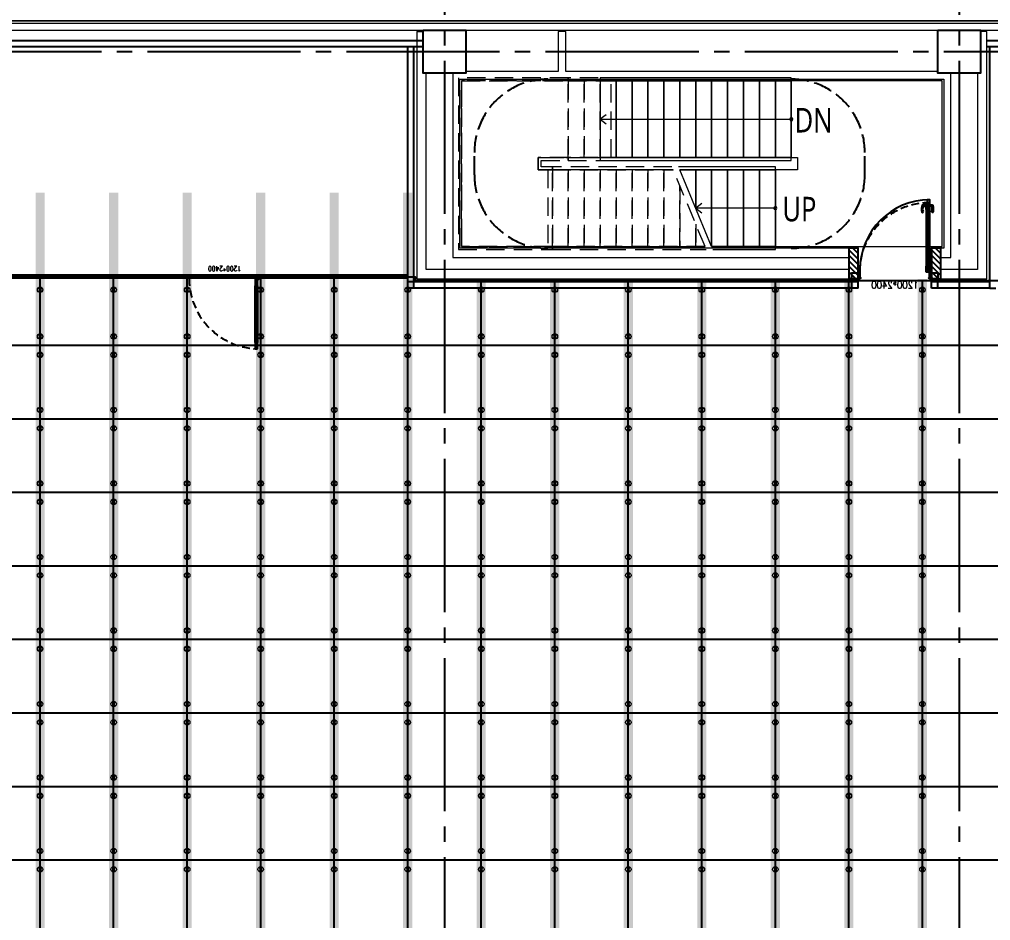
# Model space of a CAD drawing. Header units: millimetres. Extents: x -960 to 41501, y -1010 to 11880.
# Drawn here: x 16946 to 18531, y 7581 to 9053 of the extents above; entities that cross this region are included whole.
import ezdxf
from ezdxf.enums import TextEntityAlignment as Align

# ---------------------------------------------------------------- set-up
doc = ezdxf.new("R2010")
doc.units = ezdxf.units.MM
doc.header["$LTSCALE"] = 100
for name, pattern in [('188K-SM-03-F10-ARCH-PA-Y2257103$0$AP5A-SM-03-F20-ARCH-PA-Y2230801+Y2230803$0$ALL-PA-TXT-Y2221201$0$DASHED', [19.05, 12.7, -6.35]), ('188K-SM-03-F10-ARCH-PA-Y2257103$0$HIDDEN2', [0.1875, 0.125, -0.0625]), ('X-S-FAB-L10$0$COL-CEN-LIN', [3.25, 2.5, -0.25, 0.25, -0.25]), ('X-S-FAB-L10$0$HIDDEN', [0.4, 0.3, -0.1]), ('X-S-FAB-L10$0$JJP_虛線(退縮線、投影線、地下室範圍、非屬本工程、圖面分區)', [0.45, 0.3, -0.15]), ('X-S-FAB-L10$0$虛線', [0.846667, 0.423333, -0.423333])]:
    doc.linetypes.add(name, pattern=pattern)
for name, color, linetype in [('0-XREF', 7, 'Continuous'), ('188K-SM-03-F10-ARCH-CEIL-Y2257103$0$K-CEIL-4.2', 6, 'Continuous'), ('188K-SM-03-F10-ARCH-CEIL-Y2257103$0$K-CEIL-4.2-AREA', 6, 'Continuous'), ('188K-SM-03-F10-ARCH-CEIL-Y2257103$0$K-鋼構', 111, 'Continuous'), ('188K-SM-03-F10-ARCH-PA-Y2257103$0$K-Door', 53, 'Continuous'), ('188K-SM-03-F10-ARCH-PA-Y2257103$0$K-P1S-4.2-單抗', 53, 'Continuous'), ('188K-SM-03-F10-ARCH-PA-Y2257103$0$K-岩棉 2hr 7.5-單抗', 53, 'Continuous'), ('188K-SM-03-F10-ARCH-PA-Y2257103$0$K-岩棉 2hr 7.5-非抗', 53, 'Continuous'), ('188K-SM-03-F10-ARCH-PA-Y2257103$0$非YK-K-防火門', 53, 'Continuous'), ('X-S-FAB-L10$0$0-DIM-TXT', 8, 'Continuous'), ('X-S-FAB-L10$0$A-STRS', 8, 'Continuous'), ('X-S-FAB-L10$0$A-TEXT', 8, 'Continuous'), ('X-S-FAB-L10$0$A-WALL-EX', 8, 'Continuous'), ('X-S-FAB-L10$0$A-WALL-IN', 8, 'Continuous'), ('X-S-FAB-L10$0$BLOCK', 8, 'Continuous'), ('X-S-FAB-L10$0$CCL', 8, 'X-S-FAB-L10$0$COL-CEN-LIN'), ('X-S-FAB-L10$0$COL-S', 8, 'Continuous'), ('X-S-FAB-L10$0$DW_Frame', 8, 'Continuous'), ('X-S-FAB-L10$0$HID', 8, 'X-S-FAB-L10$0$HIDDEN'), ('X-S-FAB-L10$0$S-SLAB-SHOW', 8, 'Continuous'), ('X-S-FAB-L10$0$WALL_188K_IN', 8, 'Continuous')]:
    doc.layers.add(name, color=color, linetype=linetype)
doc.layers.add('188K-SM-03-F10-ARCH-CEIL-Y2257103$0$K-吊點-標準', color=6, linetype='Continuous', lineweight=9)
doc.styles.add('188K-SM-03-F10-ARCH-PA-Y2257103$0$AP5A-SM-03-F20-ARCH-PA-Y2230801+Y2230803$0$ALL-PA-TXT-Y2221201$0$Standard', font='txt.shx', dxfattribs={"bigfont": 'chineset.shx'})
doc.styles.add('188K-SM-03-F10-ARCH-PA-Y2257103$0$Standard', font='txt.shx', dxfattribs={"bigfont": 'chineset.shx'})
doc.styles.add('X-S-FAB-L10$0$CHINA', font='simplex.shx', dxfattribs={"width": 0.75, "bigfont": 'chineset.shx'})
doc.styles.add('X-S-FAB-L10$0$Standard', font='', dxfattribs={"width": 0.8})
doc.styles.add('X-S-FAB-L10$0$TG_NOTE_TEXT', font='simplex.shx', dxfattribs={"width": 0.75, "bigfont": 'chineset.shx'})
doc.styles.get('X-S-FAB-L10$0$Standard').set_extended_font_data('Microsoft JhengHei')

# ---------------------------------------------------------------- blocks, each defined once
blk = doc.blocks.new('X-S-FAB-L10$0$FAB2-L05')
at = {"layer": 'X-S-FAB-L10$0$CCL'}
for p, q in [((-8520, 11005), (-8520, 0)), ((-7680, 11005), (-7680, 0)), ((-26880, 9720), (1210, 9720))]:
    blk.add_line(p, q, dxfattribs=at)
at = {"layer": 'X-S-FAB-L10$0$COL-S'}
for points in [[(-8555, 9755), (-8485, 9755), (-8485, 9685), (-8555, 9685)], [(-7715, 9755), (-7645, 9755), (-7645, 9685), (-7715, 9685)]]:
    blk.add_lwpolyline(points, close=True, dxfattribs=at)
blk = doc.blocks.new('X-S-FAB-L10')
at = {"layer": 'X-S-FAB-L10$0$WALL_188K_IN'}
h = blk.add_hatch(dxfattribs=at)
h.set_pattern_fill('LINE', color=256, scale=2, angle=135)
h.set_pattern_definition([(135, (18314.95, 8580.6165), (-4.49013, -4.49013), [])])
h.paths.add_polyline_path([(18315, 8629), (18315, 8679), (18300, 8679), (18300, 8629)])
h = blk.add_hatch(dxfattribs=at)
h.set_pattern_fill('LINE', color=256, scale=2, angle=135)
h.set_pattern_definition([(135, (18449.95, 8580.6165), (-4.49013, -4.49013), [])])
h.paths.add_polyline_path([(18450, 8629), (18450, 8679), (18435, 8679), (18435, 8629)])
for p, q in [((18315, 8629), (18315, 8644)), ((18435, 8629), (18435, 8644))]:
    blk.add_line(p, q)
blk.add_lwpolyline([(18432, 8644), (18432, 8758), (18427.6, 8758), (18427.6, 8644)], close=True)
blk.add_arc((18432, 8644), 114, 90, 180)
at = {"layer": 'X-S-FAB-L10$0$A-STRS', "linetype": 'X-S-FAB-L10$0$JJP_虛線(退縮線、投影線、地下室範圍、非屬本工程、圖面分區)', "lineweight": 0}
for p, q in [((17842, 8957), (17663, 8957)), ((17663, 8957), (17663, 8677)), ((17842, 8952), (17842, 8957)), ((18206, 8957), (17842, 8957)), ((17842, 8957), (17842, 8952)), ((18206, 8952), (18206, 8957)), ((17668, 8682), (17668, 8952)), ((17668, 8952), (17842, 8952)), ((17842, 8952), (17668, 8952)), ((17668, 8952), (17668, 8682)), ((17842, 8952), (18206, 8952)), ((17842, 8952), (17842, 8827)), ((17842, 8952), (17842, 8827)), ((17842, 8952), (17842, 8827)), ((17842, 8827), (17842, 8952)), ((17868, 8952), (17842, 8952)), ((17842, 8952), (17842, 8827)), ((17868, 8952), (17868, 8827)), ((17868, 8827), (17868, 8952)), ((17868, 8952), (17868, 8827)), ((17894, 8952), (17868, 8952)), ((17894, 8952), (17894, 8827)), ((17894, 8827), (17894, 8952)), ((17894, 8952), (17894, 8827)), ((17920, 8952), (17894, 8952)), ((17912, 8827), (17912, 8952)), ((17920, 8952), (17920, 8827)), ((17920, 8827), (17920, 8952)), ((17920, 8952), (17920, 8827)), ((17946, 8952), (17920, 8952)), ((17946, 8952), (17946, 8827)), ((17946, 8827), (17946, 8952)), ((17946, 8952), (17946, 8827)), ((17972, 8952), (17946, 8952)), ((17972, 8952), (17972, 8827)), ((17972, 8827), (17972, 8952)), ((17972, 8952), (17972, 8827)), ((17998, 8952), (17972, 8952)), ((17998, 8952), (17998, 8827)), ((17998, 8827), (17998, 8952)), ((17998, 8952), (17998, 8827)), ((18024, 8952), (17998, 8952)), ((18024, 8952), (18024, 8827)), ((18024, 8827), (18024, 8952)), ((18024, 8952), (18024, 8827)), ((18050, 8952), (18024, 8952)), ((18050, 8952), (18050, 8827)), ((18050, 8827), (18050, 8952)), ((18050, 8952), (18050, 8827)), ((18076, 8952), (18050, 8952)), ((18076, 8952), (18076, 8827)), ((18076, 8827), (18076, 8952)), ((18076, 8952), (18076, 8827)), ((18102, 8952), (18076, 8952)), ((18102, 8952), (18102, 8827)), ((18102, 8827), (18102, 8952)), ((18102, 8952), (18102, 8827)), ((18128, 8952), (18102, 8952)), ((18128, 8952), (18128, 8827)), ((18128, 8827), (18128, 8952)), ((18128, 8952), (18128, 8827)), ((18154, 8952), (18128, 8952)), ((18154, 8952), (18154, 8827)), ((18154, 8827), (18154, 8952)), ((18154, 8952), (18154, 8827)), ((18180, 8952), (18154, 8952)), ((18180, 8952), (18180, 8827)), ((18180, 8827), (18180, 8952)), ((18180, 8952), (18180, 8827)), ((18206, 8952), (18180, 8952)), ((18206, 8827), (18206, 8952)), ((17842, 8827), (17793, 8827)), ((17793, 8827), (17793, 8807)), ((17793, 8807), (17793, 8827)), ((17793, 8827), (17842, 8827)), ((17798, 8812), (17798, 8822)), ((17798, 8822), (17842, 8822)), ((17842, 8822), (17842, 8827)), ((18206, 8827), (17842, 8827)), ((17842, 8827), (17842, 8822)), ((17842, 8827), (17868, 8827)), ((17842, 8822), (18206, 8822)), ((17868, 8827), (17894, 8827)), ((17894, 8827), (17920, 8827)), ((17920, 8827), (17946, 8827)), ((17946, 8827), (17972, 8827)), ((17972, 8827), (17998, 8827)), ((17998, 8827), (18024, 8827)), ((18024, 8827), (18050, 8827)), ((18050, 8827), (18076, 8827)), ((18076, 8827), (18102, 8827)), ((18102, 8827), (18128, 8827)), ((18128, 8827), (18154, 8827)), ((18154, 8827), (18180, 8827)), ((18180, 8827), (18206, 8827)), ((18206, 8822), (18206, 8827)), ((17793, 8807), (17816, 8807)), ((17816, 8807), (17793, 8807)), ((17816, 8812), (17798, 8812)), ((17808.7, 8807), (17808.7, 8682)), ((18011.1, 8812), (17816, 8812)), ((17816, 8812), (17816, 8807)), ((17816, 8807), (17816, 8812)), ((17816, 8807), (18013.2, 8807)), ((17816, 8682), (17816, 8807)), ((17816, 8682), (17816, 8807)), ((17816, 8682), (17816, 8807)), ((17842, 8807), (17816, 8807)), ((17816, 8807), (17816, 8682)), ((17816, 8682), (17816, 8807)), ((17842, 8682), (17842, 8807)), ((17868, 8807), (17842, 8807)), ((17842, 8807), (17842, 8682)), ((17842, 8682), (17842, 8807)), ((17868, 8682), (17868, 8807)), ((17894, 8807), (17868, 8807)), ((17868, 8807), (17868, 8682)), ((17868, 8682), (17868, 8807)), ((17894, 8682), (17894, 8807)), ((17920, 8807), (17894, 8807)), ((17894, 8807), (17894, 8682)), ((17894, 8682), (17894, 8807)), ((17920, 8682), (17920, 8807)), ((17946, 8807), (17920, 8807)), ((17920, 8807), (17920, 8682)), ((17920, 8682), (17920, 8807)), ((17946, 8682), (17946, 8807)), ((17972, 8807), (17946, 8807)), ((17946, 8807), (17946, 8682)), ((17946, 8682), (17946, 8807)), ((17972, 8682), (17972, 8807)), ((17998, 8807), (17972, 8807)), ((17972, 8807), (17972, 8682)), ((17972, 8682), (17972, 8807)), ((17998, 8682), (17998, 8807)), ((18013.2, 8807), (17998, 8807)), ((17998, 8807), (17998, 8682)), ((17998, 8682), (17998, 8807)), ((18065.2, 8682), (18013.2, 8807)), ((18024, 8682), (18024, 8781)), ((18024, 8781), (18024, 8682)), ((18024, 8682), (18024, 8781)), ((18050, 8682), (18050, 8718.5)), ((18050, 8718.5), (18050, 8682)), ((18050, 8682), (18050, 8718.5)), ((17663, 8677), (17816, 8677)), ((17816, 8682), (17668, 8682)), ((17668, 8682), (17816, 8682)), ((18065.2, 8682), (17816, 8682)), ((17816, 8682), (17816, 8677)), ((17816, 8677), (17816, 8682)), ((17816, 8682), (17842, 8682)), ((17816, 8677), (18067.2, 8677)), ((17842, 8682), (17868, 8682)), ((17868, 8682), (17894, 8682)), ((17894, 8682), (17920, 8682)), ((17920, 8682), (17946, 8682)), ((17946, 8682), (17972, 8682)), ((17972, 8682), (17998, 8682)), ((17998, 8682), (18024, 8682)), ((18024, 8682), (18050, 8682)), ((18050, 8682), (18065.2, 8682))]:
    blk.add_line(p, q, dxfattribs=at)
at = {"layer": 'X-S-FAB-L10$0$A-STRS', "lineweight": 0}
for p, q in [((18206, 8957), (17894, 8957)), ((17894, 8957), (17894, 8952)), ((18206, 8952), (18206, 8957)), ((17894, 8952), (18206, 8952)), ((18206, 8952), (17894, 8952)), ((17894, 8952), (17894, 8827)), ((17894, 8952), (17894, 8827)), ((17920, 8952), (17894, 8952)), ((17920, 8952), (17920, 8827)), ((17920, 8827), (17920, 8952)), ((17920, 8952), (17920, 8827)), ((17946, 8952), (17920, 8952)), ((17946, 8952), (17946, 8827)), ((17946, 8827), (17946, 8952)), ((17946, 8952), (17946, 8827)), ((17972, 8952), (17946, 8952)), ((17972, 8952), (17972, 8827)), ((17972, 8827), (17972, 8952)), ((17972, 8952), (17972, 8827)), ((17998, 8952), (17972, 8952)), ((17998, 8952), (17998, 8827)), ((17998, 8827), (17998, 8952)), ((17998, 8952), (17998, 8827)), ((18024, 8952), (17998, 8952)), ((18024, 8952), (18024, 8827)), ((18024, 8827), (18024, 8952)), ((18024, 8952), (18024, 8827)), ((18050, 8952), (18024, 8952)), ((18050, 8952), (18050, 8827)), ((18050, 8827), (18050, 8952)), ((18050, 8952), (18050, 8827)), ((18076, 8952), (18050, 8952)), ((18076, 8952), (18076, 8827)), ((18076, 8827), (18076, 8952)), ((18076, 8952), (18076, 8827)), ((18102, 8952), (18076, 8952)), ((18102, 8952), (18102, 8827)), ((18102, 8827), (18102, 8952)), ((18102, 8952), (18102, 8827)), ((18128, 8952), (18102, 8952)), ((18128, 8952), (18128, 8827)), ((18128, 8827), (18128, 8952)), ((18128, 8952), (18128, 8827)), ((18154, 8952), (18128, 8952)), ((18154, 8952), (18154, 8827)), ((18154, 8827), (18154, 8952)), ((18154, 8952), (18154, 8827)), ((18180, 8952), (18154, 8952)), ((18180, 8952), (18180, 8827)), ((18180, 8827), (18180, 8952)), ((18180, 8952), (18180, 8827)), ((18206, 8952), (18180, 8952)), ((18206, 8827), (18206, 8952)), ((18206, 8827), (18206, 8952)), ((17904, 8897), (17894, 8889.5)), ((17894, 8889.5), (17920, 8889.5)), ((17894, 8889.5), (17904, 8882)), ((17920, 8889.5), (18180, 8889.5)), ((18180, 8889.5), (18206, 8889.5)), ((18206, 8827), (17894, 8827)), ((17894, 8827), (17894, 8822)), ((17894, 8827), (18206, 8827)), ((17894, 8827), (17920, 8827)), ((17894, 8822), (18206, 8822)), ((17920, 8827), (17946, 8827)), ((17946, 8827), (17972, 8827)), ((17972, 8827), (17998, 8827)), ((17998, 8827), (18024, 8827)), ((18024, 8827), (18050, 8827)), ((18050, 8827), (18076, 8827)), ((18076, 8827), (18102, 8827)), ((18102, 8827), (18128, 8827)), ((18128, 8827), (18154, 8827)), ((18154, 8827), (18180, 8827)), ((18180, 8827), (18206, 8827)), ((18206, 8822), (18206, 8827)), ((18180, 8812), (18021.9, 8812)), ((18024, 8807), (18180, 8807)), ((18180, 8807), (18024, 8807)), ((18050, 8807), (18024, 8807)), ((18076, 8682), (18024, 8807)), ((18050, 8744.5), (18050, 8807)), ((18076, 8807), (18050, 8807)), ((18050, 8807), (18050, 8744.5)), ((18050, 8744.5), (18050, 8807)), ((18076, 8682), (18076, 8807)), ((18102, 8807), (18076, 8807)), ((18076, 8807), (18076, 8682)), ((18076, 8682), (18076, 8807)), ((18102, 8682), (18102, 8807)), ((18128, 8807), (18102, 8807)), ((18102, 8807), (18102, 8682)), ((18102, 8682), (18102, 8807)), ((18128, 8682), (18128, 8807)), ((18154, 8807), (18128, 8807)), ((18128, 8807), (18128, 8682)), ((18128, 8682), (18128, 8807)), ((18154, 8682), (18154, 8807)), ((18180, 8807), (18154, 8807)), ((18154, 8807), (18154, 8682)), ((18154, 8682), (18154, 8807)), ((18180, 8807), (18180, 8812)), ((18180, 8682), (18180, 8807)), ((18180, 8682), (18180, 8807)), ((18060, 8752), (18050, 8744.5)), ((18154, 8744.5), (18050, 8744.5)), ((18050, 8744.5), (18060, 8737)), ((18180, 8744.5), (18154, 8744.5)), ((18180, 8682), (18076, 8682)), ((18076, 8682), (18180, 8682)), ((18076, 8682), (18102, 8682)), ((18078.1, 8677), (18180, 8677)), ((18102, 8682), (18128, 8682)), ((18128, 8682), (18154, 8682)), ((18154, 8682), (18180, 8682)), ((18180, 8677), (18180, 8682))]:
    blk.add_line(p, q, dxfattribs=at)
at = {"layer": 'X-S-FAB-L10$0$A-STRS', "linetype": 'X-S-FAB-L10$0$虛線', "lineweight": 0}
for p, q in [((17842, 8952), (17668, 8952)), ((17668, 8952), (17668, 8682)), ((18206, 8952), (17842, 8952)), ((18206, 8827), (18206, 8952)), ((17793, 8807), (17793, 8827)), ((17793, 8827), (17842, 8827)), ((17842, 8827), (18206, 8827)), ((17808.7, 8807), (17793, 8807)), ((17816, 8807), (17808.7, 8807)), ((18013.2, 8807), (17816, 8807)), ((17668, 8682), (17808.7, 8682)), ((17808.7, 8682), (17816, 8682)), ((17816, 8682), (18065.2, 8682))]:
    blk.add_line(p, q, dxfattribs=at)
at = {"layer": 'X-S-FAB-L10$0$A-STRS', "lineweight": 0, "flags": 128}
for points in [[(18206, 8892, 1), (18206, 8887, 1)], [(18180, 8747, 1), (18180, 8742, 1)]]:
    blk.add_lwpolyline(points, format="xyb", close=True, dxfattribs=at)
at = {"layer": 'X-S-FAB-L10$0$A-WALL-EX', "lineweight": 0}
blk.add_line((15170, 9046.5), (24360, 9046.5), dxfattribs=at)
at = {"layer": 'X-S-FAB-L10$0$A-WALL-EX', "lineweight": 0, "flags": 128}
for points in [[(15155, 9035), (24363.5, 9035)], [(24360, 9050), (15170, 9050)], [(15170, 9050), (24360, 9050)], [(15170, 9050), (24360, 9050)], [(15170, 9050), (24360, 9050)], [(15170, 9050), (24360, 9050)], [(15170, 9050), (24360, 9050)], [(15170, 9050), (24360, 9050)], [(15170, 9050), (24360, 9050)]]:
    blk.add_lwpolyline(points, dxfattribs=at)
at = {"layer": 'X-S-FAB-L10$0$A-WALL-IN', "lineweight": 0}
for p, q in [((17653.7, 8965), (17653.7, 8664)), ((17653.7, 8965), (17653.7, 8955)), ((17825.5, 8967.5), (17675, 8967.5)), ((18445, 8967.5), (17838, 8967.5)), ((18466.3, 8664), (18466.3, 8965)), ((17665, 8679), (17665, 8955)), ((17665, 8955), (18455, 8955)), ((18455, 8955), (18455, 8679)), ((18300, 8679), (17665, 8679)), ((18455, 8679), (18450, 8679)), ((17653.7, 8664), (18300, 8664)), ((18450, 8664), (18466.3, 8664)), ((18300, 8644), (17610, 8644)), ((18510, 8644), (18450, 8644)), ((18525, 8629), (18525, 8644)), ((17610, 8629), (18300, 8629)), ((18450, 8629), (18525, 8629))]:
    blk.add_line(p, q, dxfattribs=at)
at = {"layer": 'X-S-FAB-L10$0$A-WALL-IN', "lineweight": 0, "flags": 128}
for points in [[(17595, 9033), (17595, 8629)], [(17595, 9033), (17605, 9033)], [(17838, 9033), (17825.5, 9033)], [(17825.5, 9033), (17825.5, 8967.5)], [(17838, 8967.5), (17838, 9033)], [(18525, 9033), (18515, 9033)], [(18525, 8644), (18525, 9033)], [(17610, 8644), (17610, 8965)], [(18510, 8965), (18510, 8644)], [(17825.5, 8955), (17838, 8955)], [(17595, 8629), (17610, 8629)]]:
    blk.add_lwpolyline(points, dxfattribs=at)
at = {"layer": 'X-S-FAB-L10$0$COL-S'}
for p, q in [((17605, 9035), (17675, 9035)), ((17605, 8965), (17605, 9035)), ((17675, 9035), (17675, 8965)), ((18445, 9035), (18515, 9035)), ((18445, 8965), (18445, 9035)), ((18515, 9035), (18515, 8965)), ((17675, 8965), (17605, 8965)), ((18515, 8965), (18445, 8965))]:
    blk.add_line(p, q, dxfattribs=at)
at = {"layer": 'X-S-FAB-L10$0$DW_Frame'}
for points in [[(18315, 8644), (18318, 8644), (18318, 8632), (18315, 8632)], [(18435, 8632), (18432, 8632), (18432, 8644), (18435, 8644)]]:
    blk.add_lwpolyline(points, dxfattribs=at)
at = {"layer": 'X-S-FAB-L10$0$HID'}
for p, q in [((17688.7, 8799), (17688.7, 8835)), ((18326, 8799), (18326, 8835))]:
    blk.add_line(p, q, dxfattribs=at)
for centre, start, end in [((17808.7, 8835), 90, 180), ((18206, 8835), 0, 90), ((17808.7, 8799), 180, 270), ((18206, 8799), 270, 0)]:
    blk.add_arc(centre, 120, start, end, dxfattribs=at)
at = {"layer": 'X-S-FAB-L10$0$S-SLAB-SHOW', "lineweight": 0, "flags": 128}
blk.add_lwpolyline([(18180, 8682), (18452, 8682), (18452, 8952), (18206, 8952), (18206, 8827), (18216, 8827), (18216, 8807), (18180, 8807)], close=True, dxfattribs=at)
blk.add_lwpolyline([(18180, 8682), (18452, 8682), (18452, 8952), (18206, 8952), (18206, 8827), (18216, 8827), (18216, 8807), (18180, 8807)], close=True, dxfattribs=at)
at = {"layer": 'X-S-FAB-L10$0$WALL_188K_IN'}
for points in [[(18315, 8629), (18315, 8679), (18300, 8679), (18300, 8629)], [(18450, 8629), (18450, 8679), (18435, 8679), (18435, 8629)]]:
    blk.add_lwpolyline(points, close=True, dxfattribs=at)
at = {"layer": 'X-S-FAB-L10$0$BLOCK'}
blk.add_blockref('X-S-FAB-L10$0$FAB2-L05', (26160, -720), dxfattribs=at)
at = {"style": 'X-S-FAB-L10$0$TG_NOTE_TEXT', "width": 0.5, "flags": 1}
for p in [(7463.3, 9020), (18268.3, 8649), (11197.8, 4800.2), (16485.8, 4800.2), (25420.3, 2635), (13360, 320, 0), (7463.3, -33.3)]:
    blk.add_attdef('WH', text='', height=20, dxfattribs=at).set_placement(p, align=Align.BOTTOM_LEFT)
at = {"width": 0.5}
for style, p in [('X-S-FAB-L10$0$TG_NOTE_TEXT', (7585, 9020)), ('X-S-FAB-L10$0$TG_NOTE_TEXT', (18390, 8649)), ('X-S-FAB-L10$0$TG_NOTE_TEXT', (11117.5, 4813.5)), ('X-S-FAB-L10$0$TG_NOTE_TEXT', (16607.5, 4813.5)), ('X-S-FAB-L10$0$TG_NOTE_TEXT', (25350, 2635)), ('X-S-FAB-L10$0$Standard', (13129.4, 325, 0)), ('X-S-FAB-L10$0$TG_NOTE_TEXT', (7585, -20))]:
    blk.add_attdef('DESC', text='', height=10, dxfattribs=dict(at, style=style)).set_placement(p, align=Align.BOTTOM_LEFT)
for tag, style, p in [('TYPE', 'X-S-FAB-L10$0$TG_NOTE_TEXT', (7619.3, 9020)), ('NO', 'X-S-FAB-L10$0$TG_NOTE_TEXT', (7650.1, 9020)), ('TYPE', 'X-S-FAB-L10$0$TG_NOTE_TEXT', (18424.2, 8649)), ('NO', 'X-S-FAB-L10$0$TG_NOTE_TEXT', (18455, 8649)), ('NO', 'X-S-FAB-L10$0$TG_NOTE_TEXT', (11088.6, 4813.5)), ('TYPE', 'X-S-FAB-L10$0$TG_NOTE_TEXT', (11151.8, 4813.5)), ('TYPE', 'X-S-FAB-L10$0$TG_NOTE_TEXT', (16641.8, 4813.5)), ('NO', 'X-S-FAB-L10$0$TG_NOTE_TEXT', (16672.6, 4813.5)), ('NO', 'X-S-FAB-L10$0$TG_NOTE_TEXT', (25313, 2635)), ('TYPE', 'X-S-FAB-L10$0$TG_NOTE_TEXT', (25350, 2635)), ('NO', 'X-S-FAB-L10$0$Standard', (13100, 320, 0)), ('TYPE', 'X-S-FAB-L10$0$Standard', (13129.4, 320, 0)), ('TYPE', 'X-S-FAB-L10$0$TG_NOTE_TEXT', (7619.3, -20)), ('NO', 'X-S-FAB-L10$0$TG_NOTE_TEXT', (7650.1, -20))]:
    blk.add_attdef(tag, text='', height=10, dxfattribs=dict(at, style=style)).set_placement(p, align=Align.BOTTOM_RIGHT)
at = {"style": 'X-S-FAB-L10$0$TG_NOTE_TEXT', "width": 0.5, "flags": 1}
for rotation, p in [(180, (43, 7480)), (180, (943, 7480)), (90, (24310, 3717.8)), (270, (17080, 1711.7))]:
    blk.add_attdef('WH', text='', height=20, rotation=rotation, dxfattribs=at).set_placement(p, align=Align.BOTTOM_LEFT)
at = {"width": 0.5}
for rotation, style, p in [(180, 'X-S-FAB-L10$0$Standard', (317.6, 7480)), (180, 'X-S-FAB-L10$0$Standard', (1217.6, 7480)), (90, 'X-S-FAB-L10$0$TG_NOTE_TEXT', (24310, 3647.5)), (270, 'X-S-FAB-L10$0$TG_NOTE_TEXT', (17080, 1605))]:
    blk.add_attdef('DESC', text='', height=10, rotation=rotation, dxfattribs=dict(at, style=style)).set_placement(p, align=Align.BOTTOM_LEFT)
for tag, rotation, style, p in [('TYPE', 180, 'X-S-FAB-L10$0$Standard', (317.6, 7480)), ('NO', 180, 'X-S-FAB-L10$0$Standard', (347, 7480)), ('TYPE', 180, 'X-S-FAB-L10$0$Standard', (1217.6, 7480)), ('NO', 180, 'X-S-FAB-L10$0$Standard', (1247, 7480)), ('TYPE', 90, 'X-S-FAB-L10$0$TG_NOTE_TEXT', (24310, 3647.5)), ('NO', 90, 'X-S-FAB-L10$0$TG_NOTE_TEXT', (24310, 3610.5)), ('TYPE', 270, 'X-S-FAB-L10$0$TG_NOTE_TEXT', (17080, 1605)), ('NO', 270, 'X-S-FAB-L10$0$TG_NOTE_TEXT', (17080, 1573))]:
    blk.add_attdef(tag, text='', height=10, rotation=rotation, dxfattribs=dict(at, style=style)).set_placement(p, align=Align.BOTTOM_RIGHT)
at = {"layer": 'X-S-FAB-L10$0$0-DIM-TXT', "style": 'X-S-FAB-L10$0$CHINA', "width": 0.75}
for p in [(667.4, 7855.1, -2689.4), (22627.4, 6728.8), (25644.7, 6728.8), (24778.8, 5569.1), (1118.3, 4980), (417.8, 4594.6), (23874.8, 4355), (22927.4, 4330.1), (23749.9, 3901.4), (417.8, 3765.2), (1118.3, 3730), (417.8, 3115.8), (536.9, 2227.8), (16909, 1782.7), (888.4, 880.5), (16977.4, 750), (18878.8, 750), (25641.2, 553.2), (21364, 526.9)]:
    blk.add_attdef('HIG', text='', height=80, dxfattribs=at).set_placement(p, align=Align.MIDDLE_LEFT)
at = {"layer": 'X-S-FAB-L10$0$A-TEXT', "style": 'X-S-FAB-L10$0$Standard', "width": 0.8}
for s, p in [('DN', (18211.3, 8867.9)), ('UP', (18191.4, 8722.9))]:
    blk.add_text(s, height=40, dxfattribs=at).set_placement(p)
blk = doc.blocks.new('188K-SM-03-F10-ARCH-CEIL-Y2257103$0$A$C2CA95053')
h = blk.add_hatch(color=256)
edge = h.paths.add_edge_path()
edge.add_arc((0, 0), 0.5, 0, 360)
for p, q in [((3.2, 3.2), (-3.2, -3.2)), ((3.2, -3.2), (-3.2, 3.2))]:
    blk.add_line(p, q)
blk.add_lwpolyline([(-1.6, 2.5), (-1.6, -2.5), (1.6, -2.5), (1.6, 2.5)], close=True)
for radius in [4.5, 0.5]:
    blk.add_circle((0, 0), radius)
blk = doc.blocks.new('188K-SM-03-F10-ARCH-CEIL-Y2257103$0$天花板吊點-附調整片 - 3_8_螺桿吊架 100 mm 高調整片-V1-1FL')
blk.add_blockref('188K-SM-03-F10-ARCH-CEIL-Y2257103$0$A$C2CA95053', (0, 0))
blk = doc.blocks.new('188K-SM-03-F10-ARCH-CEIL-Y2257103')
at = {"layer": '188K-SM-03-F10-ARCH-CEIL-Y2257103$0$K-CEIL-4.2'}
for p, q in [((16980, 2067.7), (16980, 8632.2)), ((17100, 2067.7), (17100, 8632.2)), ((17220, 2067.7), (17220, 8632.2)), ((17340, 2067.7), (17340, 8632.2)), ((17460, 2067.7), (17460, 8632.2)), ((17580, 2067.7), (17580, 8632.2)), ((17700, 2067.7), (17700, 8626.2)), ((17820, 2067.7), (17820, 8626.2)), ((17940, 2067.7), (17940, 8626.2)), ((18060, 2067.7), (18060, 8626.2)), ((18180, 2067.7), (18180, 8626.2)), ((18300, 2067.7), (18300, 8626.2)), ((18420, 2067.7), (18420, 8626.2)), ((19317.2, 8520), (1767.8, 8520)), ((19317.2, 8400), (1767.8, 8400)), ((19317.2, 8280), (1847.7, 8280)), ((19314.7, 8160), (1847.7, 8160)), ((19314.7, 8040), (1847.7, 8040)), ((19314.7, 7920), (1847.7, 7920)), ((19314.7, 7800), (1847.7, 7800)), ((19314.7, 7680), (1847.7, 7680))]:
    blk.add_line(p, q, dxfattribs=at)
at = {"layer": '188K-SM-03-F10-ARCH-CEIL-Y2257103$0$K-CEIL-4.2-AREA', "elevation": 0}
blk.add_lwpolyline([(1767.8, 8632.2), (17592.2, 8632.2), (17592.2, 8626.2), (18934.7, 8626.2), (18934.7, 8592.2), (19317.2, 8592.2), (19317.2, 7537.7)], dxfattribs=at)
at = {"layer": '188K-SM-03-F10-ARCH-CEIL-Y2257103$0$K-鋼構', "const_width": 15, "elevation": 0}
for points in [[(16980, 8769.9), (16980, 2060)], [(17099.9, 8769.9), (17099.9, 1885)], [(17219.9, 8769.9), (17219.9, 1885)], [(17339.9, 8769.9), (17339.9, 1885)], [(17460, 8769.9), (17460, 1885)], [(17580, 8769.9), (17580, 1885)], [(17699.9, 8629), (17699.9, 1885)], [(17819.9, 8629), (17819.9, 1885)], [(17939.9, 8629), (17939.9, 1885)], [(18060, 8629), (18060, 1885)], [(18180, 8629), (18180, 1885)], [(18299.9, 8629), (18299.9, 1885)], [(18419.9, 8629), (18419.9, 1885)]]:
    blk.add_lwpolyline(points, dxfattribs=at)
at = {"layer": '188K-SM-03-F10-ARCH-CEIL-Y2257103$0$K-吊點-標準', "color": 170, "lineweight": 18, "rotation": 179.9999999999997}
for p in [(16980, 8611.2), (17100, 8611.2), (17220, 8611.2), (17340, 8611.2), (17460, 8611.2), (17580, 8611.2), (17700, 8611.2), (17820, 8611.2), (17940, 8611.2), (18060, 8611.2), (18180, 8611.2), (18300, 8611.2), (18420, 8611.2), (16980, 8535), (17100, 8535), (17220, 8535), (17340, 8535), (17460, 8535), (17580, 8535), (17700, 8535), (17820, 8535), (17940, 8535), (18060, 8535), (18180, 8535), (18300, 8535), (18420, 8535), (16980, 8505), (17100, 8505), (17220, 8505), (17340, 8505), (17460, 8505), (17580, 8505), (17700, 8505), (17820, 8505), (17940, 8505), (18060, 8505), (18180, 8505), (18300, 8505), (18420, 8505), (16980, 8415), (17100, 8415), (17220, 8415), (17340, 8415), (17460, 8415), (17580, 8415), (17700, 8415), (17820, 8415), (17940, 8415), (18060, 8415), (18180, 8415), (18300, 8415), (18420, 8415), (16980, 8385), (17100, 8385), (17220, 8385), (17340, 8385), (17460, 8385), (17580, 8385), (17700, 8385), (17820, 8385), (17940, 8385), (18060, 8385), (18180, 8385), (18300, 8385), (18420, 8385), (16980, 8295), (17100, 8295), (17220, 8295), (17340, 8295), (17460, 8295), (17580, 8295), (17700, 8295), (17820, 8295), (17940, 8295), (18060, 8295), (18180, 8295), (18300, 8295), (18420, 8295), (16980, 8265), (17100, 8265), (17220, 8265), (17340, 8265), (17460, 8265), (17580, 8265), (17700, 8265), (17820, 8265), (17940, 8265), (18060, 8265), (18180, 8265), (18300, 8265), (18420, 8265), (16980, 8175), (17100, 8175), (17220, 8175), (17340, 8175), (17460, 8175), (17580, 8175), (17700, 8175), (17820, 8175), (17940, 8175), (18060, 8175), (18180, 8175), (18300, 8175), (18420, 8175), (16980, 8145), (17100, 8145), (17220, 8145), (17340, 8145), (17460, 8145), (17580, 8145), (17700, 8145), (17820, 8145), (17940, 8145), (18060, 8145), (18180, 8145), (18300, 8145), (18420, 8145), (16980, 8055), (17100, 8055), (17220, 8055), (17340, 8055), (17460, 8055), (17580, 8055), (17700, 8055), (17820, 8055), (17940, 8055), (18060, 8055), (18180, 8055), (18300, 8055), (18420, 8055), (16980, 8025), (17100, 8025), (17220, 8025), (17340, 8025), (17460, 8025), (17580, 8025), (17700, 8025), (17820, 8025), (17940, 8025), (18060, 8025), (18180, 8025), (18300, 8025), (18420, 8025), (16980, 7935), (17100, 7935), (17220, 7935), (17340, 7935), (17460, 7935), (17580, 7935), (17700, 7935), (17820, 7935), (17940, 7935), (18060, 7935), (18180, 7935), (18300, 7935), (18420, 7935), (16980, 7905), (17100, 7905), (17220, 7905), (17340, 7905), (17460, 7905), (17580, 7905), (17700, 7905), (17820, 7905), (17940, 7905), (18060, 7905), (18180, 7905), (18300, 7905), (18420, 7905), (16980, 7815), (17100, 7815), (17220, 7815), (17340, 7815), (17460, 7815), (17580, 7815), (17700, 7815), (17820, 7815), (17940, 7815), (18060, 7815), (18180, 7815), (18300, 7815), (18420, 7815), (16980, 7785), (17100, 7785), (17220, 7785), (17340, 7785), (17460, 7785), (17580, 7785), (17700, 7785), (17820, 7785), (17940, 7785), (18060, 7785), (18180, 7785), (18300, 7785), (18420, 7785), (16980, 7695), (17100, 7695), (17220, 7695), (17340, 7695), (17460, 7695), (17580, 7695), (17700, 7695), (17820, 7695), (17940, 7695), (18060, 7695), (18180, 7695), (18300, 7695), (18420, 7695), (16980, 7665), (17100, 7665), (17220, 7665), (17340, 7665), (17460, 7665), (17580, 7665), (17700, 7665), (17820, 7665), (17940, 7665), (18060, 7665), (18180, 7665), (18300, 7665), (18420, 7665)]:
    blk.add_blockref('188K-SM-03-F10-ARCH-CEIL-Y2257103$0$天花板吊點-附調整片 - 3_8_螺桿吊架 100 mm 高調整片-V1-1FL', p, dxfattribs=at)
blk = doc.blocks.new('188K-SM-03-F10-ARCH-PA-Y2257103$0$F14P8-SM-03-FB1-ARCH-PA(B)-Y2210902$0$18P2-XFDP40$0$GAD2205')
blk.add_lwpolyline([(0, 1), (0, 1), (-18, 1, -0.414214), (-18, 2), (-18, 3, -0.414214), (-18, 3), (-14, 3, 0.414214), (-13, 4), (-13, 4, 0.414214), (-14, 4), (-18, 4, -0.414214), (-18, 5), (-18, 12, -0.414214), (-18, 12), (-18, 12, 0.414214), (-18, 12), (-18, 14, 0.72636), (-19, 14), (-19, 13, 0.158507), (-19, 13), (-19, 0, 0.414214), (-19, 0), (19, 0, 0.414214), (19, 0), (19, 13, 0.158507), (19, 13), (19, 14, 0.72636), (18, 14), (18, 12, 0.414214), (18, 12, -0.414214), (18, 12), (18, 5, -0.414214), (18, 4), (14, 4, 0.414214), (13, 4), (13, 4, 0.414214), (14, 3), (18, 3, -0.414214), (18, 3), (18, 2, -0.414214), (18, 1), (0, 1)], format="xyb", close=True)
blk = doc.blocks.new('188K-SM-03-F10-ARCH-PA-Y2257103$0$(FS1-4)1hr單開防火門-1200x2400')
for p, q in [((8.8, 117.1, 0), (9.6, 117.1, 0)), ((8.8, 112.2, 0), (8.8, 117.1, 0)), ((9.6, 112.2, 0), (8.8, 112.2, 0)), ((9.6, 117.1, 0), (9.6, 112.2, 0)), ((9.6, 115.7, 0), (13.6, 115.7, 0)), ((13.5, 113.5, 0), (9.6, 113.5, 0)), ((13.6, 115.7, 0), (15, 115.7, 0)), ((0, 4.5), (0, -4.5)), ((2.8, 5), (0.5, 5)), ((3, -3.2), (3, 4.8)), ((117, -3.2), (117, 4.8)), ((117.2, 5), (119.5, 5)), ((120, 4.5), (120, -4.5)), ((0.5, -5), (2.8, -5)), ((2.8, -5), (4.4, -4)), ((3.8, -3.2), (3, -3.2)), ((3.6, -3.5), (3.6, -3.3)), ((3.6, -3.3), (3.8, -3.3)), ((4.4, -3.5), (3.6, -3.5)), ((4.4, -3.2), (4.2, -3.2)), ((4.2, -3.3), (4.4, -3.3)), ((4.4, -3.3), (4.4, -3.5)), ((4.5, -3.7), (4.5, -3.3)), ((115.5, -3.7), (115.5, -3.3)), ((115.6, -3.2), (115.8, -3.2)), ((115.6, -3.3), (115.6, -3.5)), ((115.8, -3.3), (115.6, -3.3)), ((115.6, -3.5), (116.4, -3.5)), ((117.2, -5), (115.6, -4)), ((116.2, -3.2), (117, -3.2)), ((116.4, -3.3), (116.2, -3.3)), ((116.4, -3.5), (116.4, -3.3)), ((119.5, -5), (117.2, -5))]:
    blk.add_line(p, q)
at = {"elevation": 0}
blk.add_lwpolyline([(4, 115.7), (0, 115.7), (-1.4, 115.7, 0.327495), (-2.2, 115, 0.089847), (-2.4, 104.3, 1.144881), (-0.5, 104.7, -0.137079), (-0.5, 113, -0.349357), (0, 113.5), (4, 113.5)], format="xyb", dxfattribs=at)
for points in [[(4.8, 112.2), (4.8, 117.1), (4, 117.1), (4, 112.2)], [(-10, -5), (0, -5), (0, 5), (-10, 5)], [(120, -5), (130, -5), (130, 5), (120, 5)]]:
    blk.add_lwpolyline(points, close=True)
at = {"ltscale": 5}
for points in [[(8.8, 109.6), (8.8, 119.7), (4.8, 119.7), (4.8, 109.6)], [(5, 109.2), (5, 14.8), (5, 14.8), (5, 109.2)], [(8.6, 14.8), (8.5, 14.8), (8.5, 109.2), (8.6, 109.2)], [(8.8, 6.1), (8.8, 14.4), (4.8, 14.4), (4.8, 6.1)]]:
    blk.add_lwpolyline(points, close=True, dxfattribs=at)
blk.add_lwpolyline([(4.8, 109.7), (4.8, 108.4, 0.158507), (4.9, 108.4), (4.9, 108.3, 0.72636), (5, 108.3), (5, 108.5, 0.414214), (5, 108.5, -0.414214), (4.9, 108.5), (4.9, 109.2, -0.414214), (5, 109.2), (5.4, 109.2, 0.414214), (5.4, 109.3), (5.4, 109.3, 0.414214), (5.4, 109.3), (5, 109.3, -0.414214), (4.9, 109.4), (4.9, 109.5, -0.414214), (5, 109.6), (6.8, 109.6), (6.8, 109.6), (6.8, 109.6), (8.6, 109.6, -0.414214), (8.6, 109.5), (8.6, 109.4, -0.414214), (8.6, 109.3), (8.2, 109.3, 0.414214), (8.1, 109.3), (8.1, 109.3, 0.414214), (8.2, 109.2), (8.6, 109.2, -0.414214), (8.6, 109.2), (8.6, 108.5, -0.414214), (8.6, 108.5), (8.6, 108.5, 0.414214), (8.6, 108.5), (8.6, 108.3, 0.72636), (8.6, 108.3), (8.7, 108.4, 0.158507), (8.7, 108.4), (8.7, 109.7, 0.414214), (8.7, 109.7), (4.9, 109.7, 0.414214)], format="xyb", close=True, dxfattribs=at)
at = {"ltscale": 500}
for points in [[(3.2, -2.4), (3.2, 5.6), (3, 5.6), (3, -2.4)], [(8.5, 6.6), (4, 6.6), (4, 6.3), (8.5, 6.3)]]:
    blk.add_lwpolyline(points, close=True, dxfattribs=at)
at = {"linetype": '188K-SM-03-F10-ARCH-PA-Y2257103$0$HIDDEN2'}
blk.add_arc((3.4, 6.1), 113.7, 359.4256, 87.3094, dxfattribs=at)
at = {"extrusion": (0, 0, -1)}
for centre, major_axis, start_param, end_param in [((13.5, 113, 0), (-0.417, 0.417), 0.901482, 2.245889), ((-0.8, 108.9, 0), (10.9, 10.9), 0.51383, 1.058752), ((14.9, 114.8, 0), (-0.624, 0.624), 0.866962, 2.13291), ((-13.8, 109, 0), (21.3, 21.3), 0.585307, 0.943734), ((15, 104.3, 0), (0.707, 0.707), 0.872811, 4.284184)]:
    blk.add_ellipse(centre, major_axis=major_axis, ratio=1, start_param=start_param, end_param=end_param, dxfattribs=at)
for centre, major_axis, start_param, end_param in [((0.5, 4.5), (0.354, -0.354), 2.356194, 3.926991), ((2.8, 4.8), (0.106, -0.106), 7.068583, 8.63938), ((117.2, 4.8), (-0.106, -0.106), -2.356194, -0.785398), ((119.5, 4.5), (-0.354, -0.354), 2.356194, 3.926991), ((0.5, -4.5), (-0.354, -0.354), 5.497787, 7.068583), ((3.8, -3.3), (-0.0354, -0.0354), 0.785398, 3.926991), ((4.2, -3.3), (-0.0354, -0.0354), 3.926991, 7.068583), ((4.4, -3.3), (0.0354, -0.0354), 7.068583, 8.63938), ((4.2, -3.7), (0.212, -0.212), 6.162283, 7.068583), ((115.6, -3.3), (-0.0354, -0.0354), -2.356194, -0.785398), ((115.8, -3.7), (-0.212, -0.212), -0.785398, 0.120903), ((115.8, -3.3), (0.0354, -0.0354), -0.785398, 2.356194), ((116.2, -3.3), (0.0354, -0.0354), 2.356194, 5.497787), ((119.5, -4.5), (0.354, -0.354), -0.785398, 0.785398)]:
    blk.add_ellipse(centre, major_axis=major_axis, ratio=1, start_param=start_param, end_param=end_param)
at = {"ltscale": 500, "extrusion": (0, 0, -1)}
blk.add_ellipse((3.4, 6.1), major_axis=(-0.495, 0.495), ratio=1, start_param=5.497787, end_param=11.780972, dxfattribs=at)
at = {"ltscale": 5, "xscale": 0.1000000000058208, "yscale": 0.1000000000058208, "zscale": 0.1000000000058208}
blk.add_blockref('188K-SM-03-F10-ARCH-PA-Y2257103$0$F14P8-SM-03-FB1-ARCH-PA(B)-Y2210902$0$18P2-XFDP40$0$GAD2205', (6.8, 14.3), dxfattribs=at)
at = {"color": 8, "style": '188K-SM-03-F10-ARCH-PA-Y2257103$0$Standard', "width": 0.85}
blk.add_text('1200*2400', height=12, dxfattribs=at).set_placement((60, -15, 0), align=Align.MIDDLE_CENTER)
blk = doc.blocks.new('188K-SM-03-F10-ARCH-PA-Y2257103$0$單開庫板門-1200x2400)圓型拉環鎖+輔助鎖)')
at = {"ltscale": 0.1}
for p, q in [((26008.6, -11403.6), (26004.5, -11403.6)), ((26004.5, -11403.6), (26004.5, -11414.1)), ((26008.6, -11414.1), (26008.6, -11403.6)), ((26004.5, -11414.1), (26004.5, -11415.3)), ((26004.5, -11414.1), (26008.6, -11414.1)), ((26004.5, -11415.4), (26004.6, -11415.5)), ((26008.6, -11414), (26004.6, -11414)), ((26004.6, -11414.3), (26004.6, -11414.2)), ((26004.6, -11415.3), (26004.6, -11414.5)), ((26004.7, -11414.1), (26006.5, -11414.1)), ((26005.1, -11414.4), (26004.7, -11414.4)), ((26004.7, -11414.5), (26005.1, -11414.5)), ((26004.7, -11414.5), (26004.7, -11506)), ((26004.7, -11506), (26004.7, -11414.5)), ((26004.7, -11414.5), (26004.7, -11414.5)), ((26004.7, -11415.4), (26004.7, -11415.3)), ((26005.2, -11414.4), (26005.2, -11414.4)), ((26006.5, -11414.1), (26006.6, -11414.1)), ((26006.6, -11414.1), (26006.6, -11414.1)), ((26006.6, -11414.1), (26008.4, -11414.1)), ((26008.4, -11414.4), (26008, -11414.4)), ((26008, -11414.4), (26008, -11414.4)), ((26008, -11414.5), (26008.4, -11414.5)), ((26008.4, -11506), (26008.4, -11414.5)), ((26008.4, -11414.5), (26008.4, -11414.5)), ((26008.4, -11414.5), (26008.4, -11506)), ((26008.4, -11415.3), (26008.4, -11415.4)), ((26008.5, -11414.2), (26008.5, -11414.3)), ((26008.5, -11414.5), (26008.5, -11415.3)), ((26008.5, -11415.5), (26008.6, -11415.4)), ((26008.6, -11415.3), (26008.6, -11414.1)), ((26008.6, -11506.4), (26004.5, -11506.4)), ((26004.5, -11506.4), (26004.5, -11518)), ((26004.7, -11506), (26004.7, -11506)), ((26008.4, -11506), (26008.4, -11506)), ((26008.6, -11518), (26008.6, -11506.4)), ((25999.5, -11519.7), (25999.5, -11523.2)), ((26002.5, -11519.1), (26000, -11519.1)), ((26002.4, -11523.7), (26004.1, -11522.6)), ((26002.9, -11518.5), (26002.6, -11518.5)), ((26002.6, -11518.5), (26002.6, -11521)), ((26002.6, -11521.9), (26002.6, -11519.3)), ((26002.6, -11521), (26002.9, -11521)), ((26003.4, -11521.9), (26002.6, -11521.9)), ((26002.9, -11521), (26002.9, -11518.5)), ((26003.3, -11522.2), (26003.3, -11522)), ((26003.3, -11522), (26003.4, -11522)), ((26004, -11522.2), (26003.3, -11522.2)), ((26008.3, -11517.5), (26003.6, -11517.5)), ((26003.6, -11517.5), (26003.6, -11517.7)), ((26003.6, -11517.7), (26008.3, -11517.7)), ((26004.1, -11521.9), (26003.9, -11521.9)), ((26003.9, -11522), (26004, -11522)), ((26004, -11522), (26004, -11522.2)), ((26004.2, -11522.4), (26004.2, -11521.9)), ((26004.5, -11518), (26008.6, -11518)), ((26008.3, -11517.7), (26008.3, -11517.5)), ((26114.8, -11521.9), (26115.1, -11521.9)), ((26114.8, -11522.4), (26114.8, -11521.9)), ((26114.9, -11522), (26114.9, -11522.2)), ((26115.1, -11522), (26114.9, -11522)), ((26114.9, -11522.2), (26115.7, -11522.2)), ((26116.6, -11523.7), (26114.9, -11522.6)), ((26115.5, -11521.9), (26116.3, -11521.9)), ((26115.7, -11522), (26115.5, -11522)), ((26115.7, -11522.2), (26115.7, -11522)), ((26116.3, -11521.9), (26116.3, -11519.3)), ((26116.5, -11519.1), (26119, -11519.1)), ((26119.5, -11519.7), (26119.5, -11523.2)), ((26000, -11523.7), (26002.4, -11523.7)), ((26119, -11523.7), (26116.6, -11523.7))]:
    blk.add_line(p, q, dxfattribs=at)
blk.add_lwpolyline([(26006.6, -11506.4), (26006.5, -11506.3), (26004.7, -11506.3, -0.414214), (26004.6, -11506.3), (26004.6, -11506.1, -0.414214), (26004.7, -11506.1), (26005.1, -11506.1, 0.414214), (26005.2, -11506.1), (26005.2, -11506, 0.414214), (26005.1, -11506), (26004.7, -11506, -0.414214), (26004.6, -11506), (26004.6, -11505.2, -0.414214), (26004.7, -11505.2), (26004.7, -11505.2, 0.414214), (26004.7, -11505.2), (26004.7, -11505, 0.72636), (26004.6, -11505), (26004.5, -11505.1, 0.158507), (26004.5, -11505.2), (26004.5, -11506.4, 0.414214), (26004.6, -11506.5), (26008.6, -11506.5, 0.414214), (26008.6, -11506.4), (26008.6, -11505.2, 0.158507), (26008.6, -11505.1), (26008.5, -11505, 0.72636), (26008.4, -11505), (26008.4, -11505.2, 0.414214), (26008.5, -11505.2, -0.414214), (26008.5, -11505.2), (26008.5, -11506, -0.414214), (26008.4, -11506), (26008, -11506, 0.414214), (26008, -11506), (26008, -11506.1, 0.414214), (26008, -11506.1), (26008.4, -11506.1, -0.414214), (26008.5, -11506.1), (26008.5, -11506.3, -0.414214), (26008.4, -11506.3), (26006.6, -11506.3)], format="xyb", close=True, dxfattribs=at)
for points in [[(25999.5, -11518.9), (25999.5, -11523.9)], [(26119.5, -11518.9), (26119.5, -11523.9)]]:
    blk.add_lwpolyline(points)
at = {"linetype": '188K-SM-03-F10-ARCH-PA-Y2257103$0$AP5A-SM-03-F20-ARCH-PA-Y2230801+Y2230803$0$ALL-PA-TXT-Y2221201$0$DASHED', "ltscale": 0.01}
blk.add_arc((26001.1, -11518.7), 115.3, 359.8531, 85.8135, dxfattribs=at)
at = {"ltscale": 0.1}
for centre, radius, start, end in [((26004.6, -11414.1), 0.0313, 90, 180), ((26004.6, -11415.3), 0.0313, 180, 216.0274), ((26004.7, -11414.2), 0.0313, 90, 180), ((26004.7, -11414.3), 0.0313, 180, 270), ((26004.7, -11414.5), 0.0313, 90, 180), ((26004.7, -11415.3), 0.0209, 180, 270), ((26004.7, -11415.4), 0.0313, 216.0274, 360), ((26004.7, -11415.3), 0.0209, 360, 90), ((26005.1, -11414.4), 0.0313, 270, 0), ((26005.1, -11414.4), 0.0313, 0, 90), ((26008, -11414.4), 0.0313, 90, 180), ((26008, -11414.4), 0.0313, 180, 270), ((26008.4, -11414.2), 0.0313, 360, 90), ((26008.4, -11414.3), 0.0313, 270, 0), ((26008.4, -11414.5), 0.0313, 0, 90), ((26008.5, -11415.3), 0.0209, 90, 180), ((26008.5, -11415.4), 0.0313, 180, 323.9726), ((26008.5, -11415.3), 0.0209, 270, 360), ((26008.6, -11414.1), 0.0313, 360, 90), ((26008.6, -11415.3), 0.0313, 323.9726, 360)]:
    blk.add_arc(centre, radius, start, end, dxfattribs=at)
for centre, major_axis, start_param, end_param in [((26000, -11519.7), (0.369, -0.369), 2.356194, 3.926991), ((26002.5, -11519.3), (0.111, -0.111), 7.068583, 8.63938), ((26003.4, -11521.9), (-0.0369, -0.0369), 0.785398, 3.926991), ((26003.9, -11521.9), (-0.0369, -0.0369), 3.926991, 7.068583), ((26004.1, -11521.9), (0.0369, -0.0369), 7.068583, 8.63938), ((26003.9, -11522.4), (0.221, -0.221), 6.162283, 7.068583), ((26114.8, -11521.9), (-0.0369, -0.0369), -2.356194, -0.785398), ((26115.1, -11522.4), (-0.221, -0.221), -0.785398, 0.120903), ((26115.1, -11521.9), (0.0369, -0.0369), -0.785398, 2.356194), ((26115.5, -11521.9), (0.0369, -0.0369), 2.356194, 5.497787), ((26116.5, -11519.3), (-0.111, -0.111), -2.356194, -0.785398), ((26119, -11519.7), (-0.369, -0.369), 2.356194, 3.926991), ((26000, -11523.2), (-0.369, -0.369), 5.497787, 7.068583), ((26119, -11523.2), (0.369, -0.369), -0.785398, 0.785398)]:
    blk.add_ellipse(centre, major_axis=major_axis, ratio=1, start_param=start_param, end_param=end_param, dxfattribs=at)
at = {"ltscale": 0.1, "extrusion": (0, 0, -1)}
blk.add_ellipse((26003.1, -11517.9), major_axis=(-0.516, 0.516), ratio=1, start_param=5.497787, end_param=11.780972, dxfattribs=at)
at = {"color": 8, "ltscale": 0.1, "style": '188K-SM-03-F10-ARCH-PA-Y2257103$0$AP5A-SM-03-F20-ARCH-PA-Y2230801+Y2230803$0$ALL-PA-TXT-Y2221201$0$Standard', "width": 0.85}
blk.add_text('1200*2400', height=8, dxfattribs=at).set_placement((26058.4, -11534.4), align=Align.MIDDLE_CENTER)
blk = doc.blocks.new('188K-SM-03-F10-ARCH-PA-Y2257103')
at = {"layer": '188K-SM-03-F10-ARCH-PA-Y2257103$0$K-P1S-4.2-單抗'}
for p, q in [((17580, 8635, 0), (15315, 8635, 0)), ((17580, 8630, 0), (15315, 8630, 0))]:
    blk.add_line(p, q, dxfattribs=at)
at = {"layer": '188K-SM-03-F10-ARCH-PA-Y2257103$0$K-岩棉 2hr 7.5-單抗'}
for p, q in [((18315, 8624, 0), (17580, 8624, 0)), ((18305, 8614, 0), (18305, 8629, 0)), ((18315, 8614, 0), (18315, 8629, 0)), ((18435, 8614, 0), (18435, 8629, 0)), ((18530, 8624, 0), (18435, 8624, 0)), ((18445, 8614, 0), (18445, 8629, 0)), ((18315, 8614, 0), (17580, 8614, 0)), ((18530, 8614, 0), (18435, 8614, 0))]:
    blk.add_line(p, q, dxfattribs=at)
at = {"layer": '188K-SM-03-F10-ARCH-PA-Y2257103$0$K-岩棉 2hr 7.5-非抗'}
for p, q in [((17605, 9017.5, 0), (16835, 9017.5, 0)), ((17605, 9007.5, 0), (16835, 9007.5, 0)), ((17580, 8614, 0), (17580, 9007.5, 0)), ((17590, 8614, 0), (17590, 9007.5, 0)), ((18937.5, 9017.5, 0), (18525, 9017.5, 0)), ((18937.5, 9007.5, 0), (18525, 9007.5, 0)), ((18530, 8614), (18530, 9007.5)), ((18530, 8614), (18540, 8614, 0))]:
    blk.add_line(p, q, dxfattribs=at)
at = {"layer": '188K-SM-03-F10-ARCH-PA-Y2257103$0$K-Door', "rotation": 180}
blk.add_blockref('188K-SM-03-F10-ARCH-PA-Y2257103$0$單開庫板門-1200x2400)圓型拉環鎖+輔助鎖)', (43339.5, -2888.9), dxfattribs=at)
at = {"layer": '188K-SM-03-F10-ARCH-PA-Y2257103$0$非YK-K-防火門', "xscale": -1}
blk.add_blockref('188K-SM-03-F10-ARCH-PA-Y2257103$0$(FS1-4)1hr單開防火門-1200x2400', (18435, 8634, 0), dxfattribs=at)

msp = doc.modelspace()

# ---------------------------------------------------------------- block references
at = {"layer": '0-XREF'}
for name in ['X-S-FAB-L10', '188K-SM-03-F10-ARCH-PA-Y2257103', '188K-SM-03-F10-ARCH-CEIL-Y2257103']:
    msp.add_blockref(name, (0, 0), dxfattribs=at)

doc.saveas('drawing.dxf')
